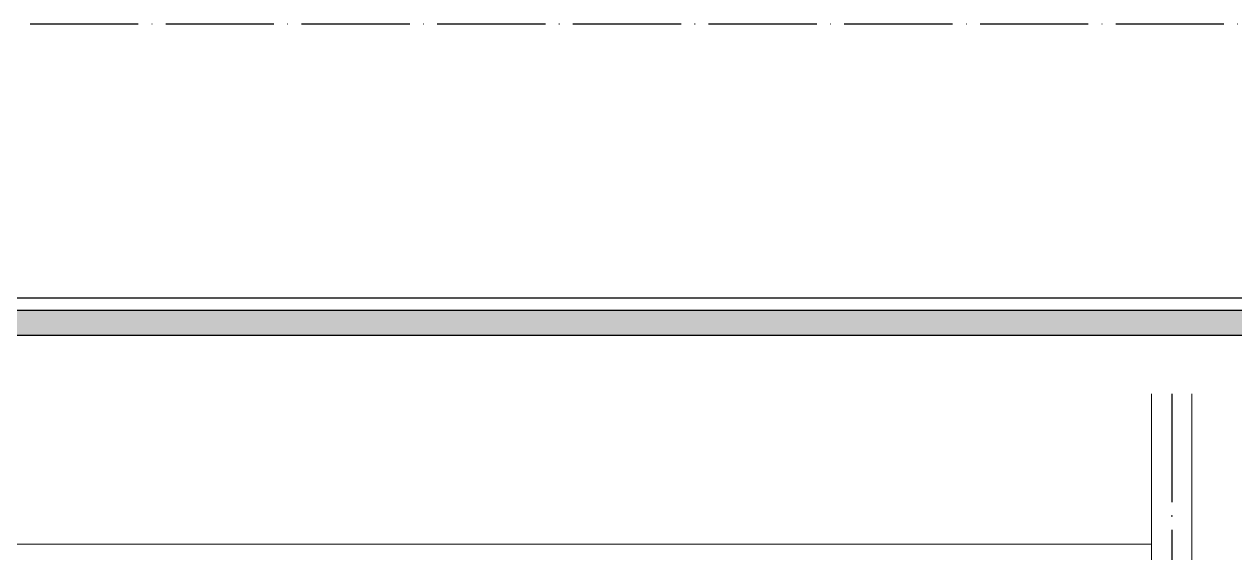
# Model space of a CAD drawing. Header units: millimetres. Extents: x 56222 to 3066687, y -650199 to -121287.
# Drawn here: x 149511.6 to 149780.1, y -178667.7 to -178550.5 of the extents above; entities that cross this region are included whole.
import ezdxf

# ---------------------------------------------------------------- set-up
doc = ezdxf.new("R2010")
doc.units = ezdxf.units.MM
doc.header["$MEASUREMENT"] = 0
doc.linetypes.add('ACAD_ISO04W100', pattern=[30, 24, -3, 0, -3])
for name, color, linetype, lineweight in [('GROUND FLOOR', 7, 'Continuous', 9), ('NAME PLATE', 7, 'Continuous', 25), ('X_PLOT', 1, 'Continuous', 9)]:
    doc.layers.add(name, color=color, linetype=linetype, lineweight=lineweight)

# ---------------------------------------------------------------- blocks, each defined once
blk = doc.blocks.new('LAYOUT FILE')
at = {"layer": 'NAME PLATE', "true_color": 0xd39e00}
h = blk.add_hatch(color=42, dxfattribs=at)
h.paths.add_polyline_path([(3346889.83, -513806.18), (3346889.83, -514260.7), (3347535.56, -514260.7), (3347535.56, -513806.18)])
h.paths.add_polyline_path([(3346894.36, -513810.71), (3347531.03, -513810.71), (3347531.03, -514256.17), (3346894.36, -514256.17)], flags=16)
at = {"layer": 'NAME PLATE', "color": 42, "true_color": 0xd39e00}
for points in [[(3346887.56, -513803.91), (3347537.83, -513803.91), (3347537.83, -514262.96), (3346887.56, -514262.96)], [(3346889.83, -513806.18), (3347535.56, -513806.18), (3347535.56, -514260.7), (3346889.83, -514260.7)], [(3346894.36, -513810.71), (3347531.03, -513810.71), (3347531.03, -514256.17), (3346894.36, -514256.17)]]:
    blk.add_lwpolyline(points, close=True, dxfattribs=at)

msp = doc.modelspace()

# ---------------------------------------------------------------- linework, layer by layer
at = {"layer": 'GROUND FLOOR'}
for p, q in [((149761.5673, -178632.4956, -0.1256), (149761.5673, -179153.4284, -0.1256)), ((149761.5674, -178632.4956, -0.1256), (149761.5674, -178729.5444, -0.1256)), ((149770.5674, -178632.4956, -0.1256), (149770.5674, -179153.4284, -0.1256)), ((149261.3174, -178665.7944, -0.1256), (149761.5673, -178665.7944, -0.1256))]:
    msp.add_line(p, q, dxfattribs=at)
at = {"layer": 'GROUND FLOOR', "color": 1, "linetype": 'ACAD_ISO04W100'}
msp.add_line((149766.0674, -178632.4956, -0.1256), (149766.0674, -179016.0444, -0.1256), dxfattribs=at)
at = {"layer": 'X_PLOT', "linetype": 'ACAD_ISO04W100', "lineweight": 30}
msp.add_line((149766.0674, -178632.4956, -0.1256), (149766.0674, -179128.2944, -0.1256), dxfattribs=at)
msp.add_lwpolyline([(150048.5596, -178550.5417), (147265.6745, -178550.5417), (147265.6745, -179203.5992), (150048.5596, -179203.5992)], close=True, dxfattribs=at)

# ---------------------------------------------------------------- block references
at = {"layer": 'NAME PLATE', "lineweight": 0, "xscale": 1.209046105522275, "yscale": 1.209046105522275, "zscale": 1.209046105522275}
msp.add_blockref('LAYOUT FILE', (-3897350.0292, 442601.4012), dxfattribs=at)

doc.saveas('drawing.dxf')
